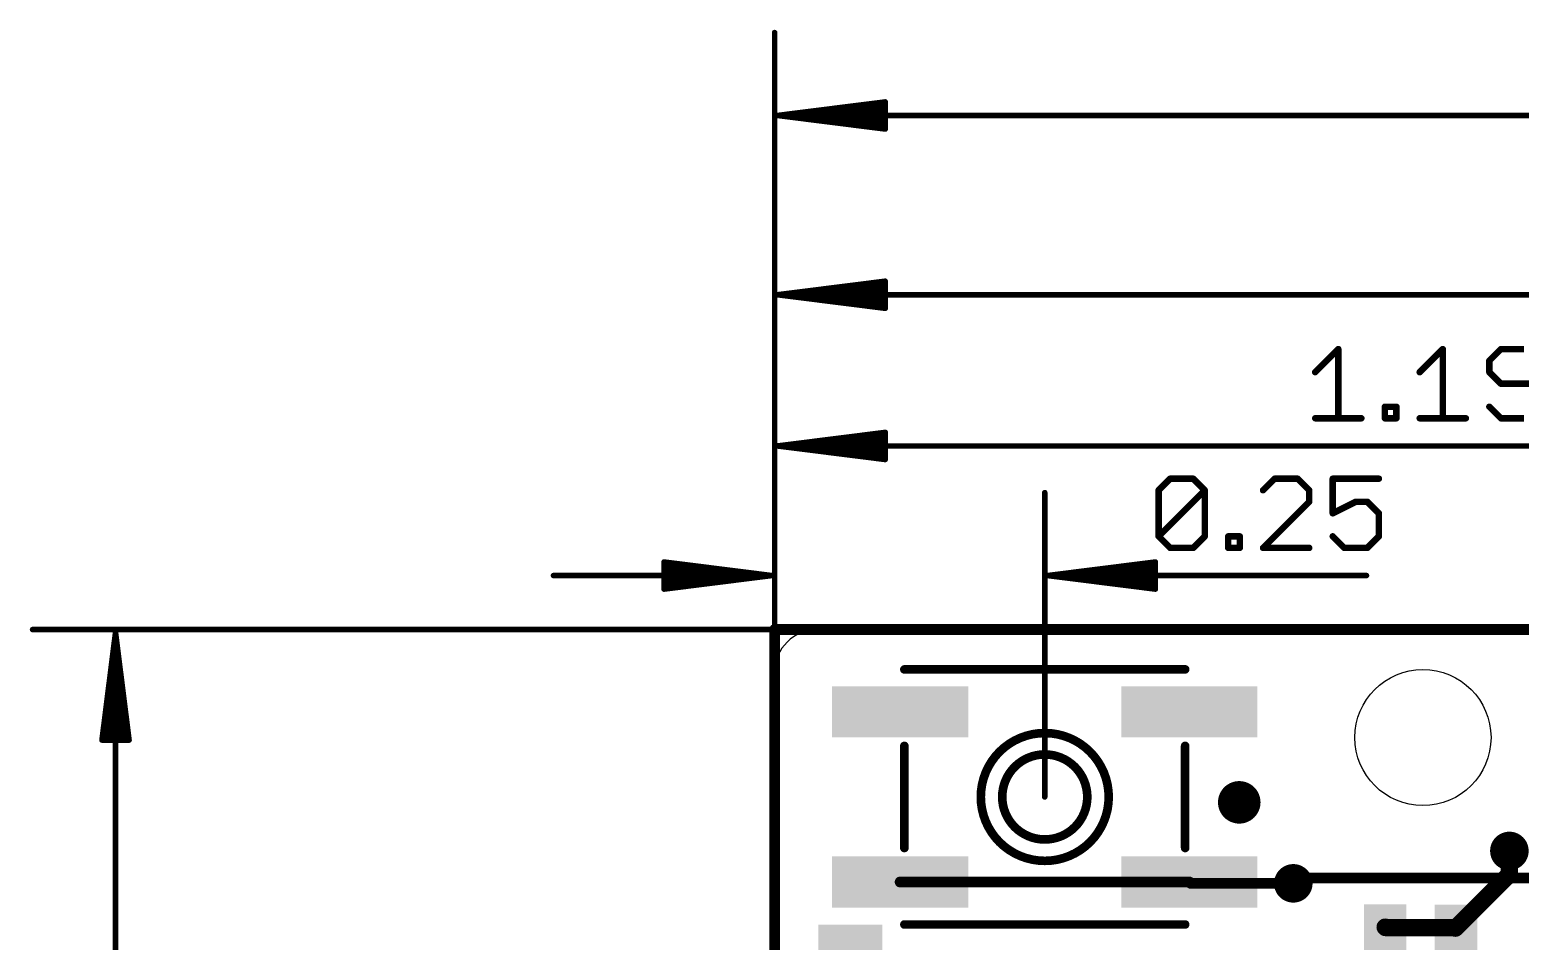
# Model space of a CAD drawing. Extents: x -17.8 to 79, y -18.3 to 67.8.
# Drawn here: x -17.51 to 17.53, y 46.01 to 67.45 of the extents above; entities that cross this region are included whole.
import ezdxf

# ---------------------------------------------------------------- set-up
doc = ezdxf.new("R2010")
doc.units = 0
for name, color, linetype in [('1', 12, 'CONTINUOUS'), ('16', 5, 'CONTINUOUS'), ('18', 3, 'CONTINUOUS'), ('20', 53, 'CONTINUOUS'), ('21', 40, 'CONTINUOUS'), ('23', 53, 'CONTINUOUS'), ('47', 53, 'CONTINUOUS')]:
    doc.layers.add(name, color=color, linetype=linetype)

# ---------------------------------------------------------------- blocks, each defined once
blk = doc.blocks.new('RECT')
blk.add_solid([(-0.5, -0.5), (0.5, -0.5), (-0.5, 0.5), (0.5, 0.5)])
blk = doc.blocks.new('PIE')
at = {"const_width": 0.5}
blk.add_lwpolyline([(0, -0.25, 1), (0, 0.25, 1), (0, -0.25)], format="xyb", dxfattribs=at)
blk = doc.blocks.new('ROUNDV')
at = {"const_width": 0.5}
blk.add_lwpolyline([(0, -0.25, 1), (0, 0.25, 1), (0, -0.25)], format="xyb", dxfattribs=at)

msp = doc.modelspace()

# ---------------------------------------------------------------- linework, layer by layer
at = {"layer": '1'}
for points, const_width in [([(0, 53.34), (68.58, 53.34)], 0.254), ([(0, 29.972), (0, 53.34)], 0.254), ([(17.272, 47.586), (17.272, 48.133)], 0.4064), ([(16.0174, 46.3314), (17.272, 47.586)], 0.4064), ([(2.95, 47.403), (9.75, 47.403)], 0.254), ([(9.75, 47.403), (9.782, 47.371)], 0.254), ([(9.782, 47.371), (12.192, 47.371)], 0.254), ([(14.351, 46.3414), (14.361, 46.3314)], 0.4064), ([(14.361, 46.3314), (16.0174, 46.3314)], 0.4064), ([(16.0174, 46.3314), (16.002, 46.316)], 0.4064)]:
    msp.add_lwpolyline(points, dxfattribs=dict(at, const_width=const_width))
for points, const_width in [([(0, 53.4035, 1), (0, 53.2765)], 0.127), ([(0.0635, 53.34, 1), (-0.0635, 53.34)], 0.127), ([(17.3736, 48.133, 1), (17.1704, 48.133)], 0.2032), ([(17.1704, 47.586, 1), (17.3736, 47.586)], 0.2032), ([(17.3438, 47.5142, 1), (17.2002, 47.6578)], 0.2032), ([(2.95, 47.4665, 1), (2.95, 47.3395)], 0.127), ([(9.7949, 47.4479, 1), (9.7051, 47.3581)], 0.127), ([(9.782, 47.4345, 1), (9.782, 47.3075)], 0.127), ([(9.7371, 47.3261, 1), (9.8269, 47.4159)], 0.127), ([(9.75, 47.3395, 1), (9.75, 47.4665)], 0.127), ([(12.192, 47.3075, 1), (12.192, 47.4345)], 0.127), ([(14.4228, 46.4132, 1), (14.2792, 46.2696)], 0.2032), ([(14.361, 46.433, 1), (14.361, 46.2298)], 0.2032), ([(14.2892, 46.2596, 1), (14.4328, 46.4032)], 0.2032), ([(15.9302, 46.3878, 1), (16.0738, 46.2442)], 0.2032), ([(15.9456, 46.4032, 1), (16.0892, 46.2596)], 0.2032), ([(16.0892, 46.2596, 1), (15.9456, 46.4032)], 0.2032), ([(16.0174, 46.2298, 1), (16.0174, 46.433)], 0.2032)]:
    msp.add_lwpolyline(points, format="xyb", dxfattribs=dict(at, const_width=const_width))
at = {"layer": '16'}
for points, const_width in [([(0, 53.34), (68.58, 53.34)], 0.254), ([(0, 0), (0, 53.34)], 0.254), ([(17.272, 48.133), (17.272, 47.498)], 0.3048), ([(12.192, 47.371), (12.319, 47.498)], 0.254), ([(12.319, 47.498), (17.272, 47.498)], 0.254), ([(17.272, 47.498), (33.655, 47.498)], 0.254)]:
    msp.add_lwpolyline(points, dxfattribs=dict(at, const_width=const_width))
for points, const_width in [([(0, 53.4035, 1), (0, 53.2765)], 0.127), ([(0.0635, 53.34, 1), (-0.0635, 53.34)], 0.127), ([(17.3482, 48.133, 1), (17.1958, 48.133)], 0.1524), ([(12.1471, 47.4159, 1), (12.2369, 47.3261)], 0.127), ([(12.319, 47.5615, 1), (12.319, 47.4345)], 0.127), ([(12.3639, 47.4531, 1), (12.2741, 47.5429)], 0.127), ([(17.1958, 47.498, 1), (17.3482, 47.498)], 0.1524), ([(17.272, 47.5615, 1), (17.272, 47.4345)], 0.127), ([(17.272, 47.4345, 1), (17.272, 47.5615)], 0.127)]:
    msp.add_lwpolyline(points, format="xyb", dxfattribs=dict(at, const_width=const_width))
at = {"layer": '20'}
for p, q in [((1, 53.34), (64.516, 53.34)), ((0, 22.479), (0, 52.34))]:
    msp.add_line(p, q, dxfattribs=at)
msp.add_circle((15.24, 50.8), 1.6, dxfattribs=at)
msp.add_arc((1, 52.34), 1, 90, 180, dxfattribs=at)
at = {"layer": '21', "const_width": 0.2032}
for points in [[(3.05, 52.403), (9.65, 52.403)], [(3.05, 48.203), (3.05, 50.603)], [(9.65, 50.603), (9.65, 48.203)], [(9.65, 46.403), (3.05, 46.403)]]:
    msp.add_lwpolyline(points, dxfattribs=at)
at = {"layer": '21'}
for points, const_width in [([(3.05, 52.4538, 1), (3.05, 52.3522)], 0.1016), ([(9.65, 52.3522, 1), (9.65, 52.4538)], 0.1016), ([(6.35, 47.8997, 1), (6.35, 50.9063, 1), (6.35, 47.8997)], 0.2032), ([(3.1008, 50.603, 1), (2.9992, 50.603)], 0.1016), ([(6.35, 48.403, 1), (6.35, 50.403, 1), (6.35, 48.403)], 0.2032), ([(9.7008, 50.603, 1), (9.5992, 50.603)], 0.1016), ([(2.9992, 48.203, 1), (3.1008, 48.203)], 0.1016), ([(9.5992, 48.203, 1), (9.7008, 48.203)], 0.1016), ([(3.05, 46.4538, 1), (3.05, 46.3522)], 0.1016), ([(9.65, 46.3522, 1), (9.65, 46.4538)], 0.1016)]:
    msp.add_lwpolyline(points, format="xyb", dxfattribs=dict(at, const_width=const_width))
at = {"layer": '23'}
for p in [(6.35, 49.403), (10.922, 49.276)]:
    msp.add_point(p, dxfattribs=at)
at = {"layer": '47'}
for points, const_width in [([(0, 28.2194), (0, 67.3804)], 0.13), ([(0.065, 65.4304), (2.6, 65.7496)], 0.13), ([(0.065, 65.4304), (2.6, 65.6904)], 0.13), ([(0.065, 65.4304), (2.6, 65.5604)], 0.13), ([(2.6, 65.7496), (2.6, 65.1112)], 0.13), ([(0.065, 65.4304), (68.5404, 65.4304)], 0.13), ([(2.6, 65.1112), (0.065, 65.4304)], 0.13), ([(2.6, 65.3004), (0.065, 65.4304)], 0.13), ([(2.6, 65.1704), (0.065, 65.4304)], 0.13), ([(0, 48.006), (0, 63.164)], 0.13), ([(0.065, 61.214), (2.6, 61.5332)], 0.13), ([(0.065, 61.214), (2.6, 61.474)], 0.13), ([(0.065, 61.214), (2.6, 61.344)], 0.13), ([(2.6, 61.5332), (2.6, 60.8948)], 0.13), ([(0.065, 61.214), (54.545, 61.214)], 0.13), ([(2.6, 60.8948), (0.065, 61.214)], 0.13), ([(2.6, 61.084), (0.065, 61.214)], 0.13), ([(2.6, 60.954), (0.065, 61.214)], 0.13), ([(12.7078, 59.3934), (13.2501, 59.9357)], 0.1524), ([(13.2501, 59.9357), (13.2501, 58.3087)], 0.1524), ([(15.1635, 59.3934), (15.7059, 59.9357)], 0.1524), ([(15.7059, 59.9357), (15.7059, 58.3087)], 0.1524), ([(17.0719, 59.9357), (16.8007, 59.6645)], 0.1524), ([(17.6142, 59.9357), (17.0719, 59.9357)], 0.1524), ([(0, 43.688), (0, 59.608)], 0.13), ([(16.8007, 59.6645), (16.8007, 59.3934)], 0.1524), ([(16.8007, 59.3934), (17.0719, 59.1222)], 0.1524), ([(17.0719, 59.1222), (17.8854, 59.1222)], 0.1524), ([(14.345, 58.3087), (14.345, 58.5799)], 0.1524), ([(14.345, 58.5799), (14.6161, 58.5799)], 0.1524), ([(14.6161, 58.5799), (14.6161, 58.3087)], 0.1524), ([(16.8007, 58.5799), (17.0719, 58.3087)], 0.1524), ([(12.7078, 58.3087), (13.7925, 58.3087)], 0.1524), ([(14.6161, 58.3087), (14.345, 58.3087)], 0.1524), ([(15.1635, 58.3087), (16.2482, 58.3087)], 0.1524), ([(17.0719, 58.3087), (17.6142, 58.3087)], 0.1524), ([(0.065, 57.658), (2.6, 57.9772)], 0.13), ([(0.065, 57.658), (2.6, 57.918)], 0.13), ([(0.065, 57.658), (2.6, 57.788)], 0.13), ([(2.6, 57.9772), (2.6, 57.3388)], 0.13), ([(30.161, 57.658), (0.065, 57.658)], 0.13), ([(2.6, 57.3388), (0.065, 57.658)], 0.13), ([(2.6, 57.528), (0.065, 57.658)], 0.13), ([(2.6, 57.398), (0.065, 57.658)], 0.13), ([(9.0262, 56.6165), (9.2974, 56.8877)], 0.1524), ([(9.2974, 56.8877), (9.8397, 56.8877)], 0.1524), ([(9.8397, 56.8877), (10.1109, 56.6165)], 0.1524), ([(11.7531, 56.8877), (11.4819, 56.6165)], 0.1524), ([(12.2954, 56.8877), (11.7531, 56.8877)], 0.1524), ([(12.5666, 56.6165), (12.2954, 56.8877)], 0.1524), ([(14.2038, 56.8877), (13.1191, 56.8877)], 0.1524), ([(13.1191, 56.8877), (13.1191, 56.0742)], 0.1524), ([(0, 48.768), (0, 56.56)], 0.13), ([(6.35, 49.403), (6.35, 56.56)], 0.13), ([(9.0262, 55.5319), (9.0262, 56.6165)], 0.1524), ([(9.0262, 55.5319), (10.1109, 56.6165)], 0.1524), ([(10.1109, 56.6165), (10.1109, 55.5319)], 0.1524), ([(11.4819, 55.2607), (12.5666, 56.3454)], 0.1524), ([(12.5666, 56.3454), (12.5666, 56.6165)], 0.1524), ([(13.1191, 56.0742), (13.6614, 56.3454)], 0.1524), ([(13.6614, 56.3454), (13.9326, 56.3454)], 0.1524), ([(13.9326, 56.3454), (14.2038, 56.0742)], 0.1524), ([(14.2038, 56.0742), (14.2038, 55.5319)], 0.1524), ([(9.2974, 55.2607), (9.0262, 55.5319)], 0.1524), ([(10.1109, 55.5319), (9.8397, 55.2607)], 0.1524), ([(10.6634, 55.2607), (10.6634, 55.5319)], 0.1524), ([(10.6634, 55.5319), (10.9345, 55.5319)], 0.1524), ([(10.9345, 55.5319), (10.9345, 55.2607)], 0.1524), ([(13.3903, 55.2607), (13.1191, 55.5319)], 0.1524), ([(14.2038, 55.5319), (13.9326, 55.2607)], 0.1524), ([(9.8397, 55.2607), (9.2974, 55.2607)], 0.1524), ([(10.9345, 55.2607), (10.6634, 55.2607)], 0.1524), ([(12.5666, 55.2607), (11.4819, 55.2607)], 0.1524), ([(13.9326, 55.2607), (13.3903, 55.2607)], 0.1524), ([(-0.065, 54.61), (-5.2, 54.61)], 0.13), ([(-0.065, 54.61), (-2.6, 54.9292)], 0.13), ([(-2.6, 54.9292), (-2.6, 54.2908)], 0.13), ([(-0.065, 54.61), (-2.6, 54.87)], 0.13), ([(-0.065, 54.61), (-2.6, 54.74)], 0.13), ([(-2.6, 54.2908), (-0.065, 54.61)], 0.13), ([(-2.6, 54.48), (-0.065, 54.61)], 0.13), ([(-2.6, 54.35), (-0.065, 54.61)], 0.13), ([(6.415, 54.61), (8.95, 54.9292)], 0.13), ([(6.415, 54.61), (8.95, 54.87)], 0.13), ([(6.415, 54.61), (8.95, 54.74)], 0.13), ([(6.415, 54.61), (13.9128, 54.61)], 0.13), ([(8.95, 54.2908), (6.415, 54.61)], 0.13), ([(8.95, 54.48), (6.415, 54.61)], 0.13), ([(8.95, 54.35), (6.415, 54.61)], 0.13), ([(8.95, 54.9292), (8.95, 54.2908)], 0.13), ([(4.572, 53.34), (-17.444, 53.34)], 0.13), ([(-15.494, 53.275), (-15.8132, 50.74)], 0.13), ([(-15.494, 53.275), (-15.754, 50.74)], 0.13), ([(-15.494, 53.275), (-15.624, 50.74)], 0.13), ([(-15.494, 0.065), (-15.494, 53.275)], 0.13), ([(-15.1748, 50.74), (-15.494, 53.275)], 0.13), ([(-15.364, 50.74), (-15.494, 53.275)], 0.13), ([(-15.234, 50.74), (-15.494, 53.275)], 0.13), ([(-15.8132, 50.74), (-15.1748, 50.74)], 0.13)]:
    msp.add_lwpolyline(points, dxfattribs=dict(at, const_width=const_width))
for points, const_width in [([(0.0325, 67.3804, 1), (-0.0325, 67.3804)], 0.065), ([(2.6325, 65.7496, 1), (2.5675, 65.7496)], 0.065), ([(2.6041, 65.7174, 1), (2.5959, 65.7819)], 0.065), ([(2.6033, 65.6581, 1), (2.5967, 65.7227)], 0.065), ([(2.6017, 65.5279, 1), (2.5983, 65.5929)], 0.065), ([(0.065, 65.4629, 1), (0.065, 65.3979)], 0.065), ([(0.0691, 65.4626, 1), (0.0609, 65.3982)], 0.065), ([(0.0633, 65.4629, 1), (0.0667, 65.3979)], 0.065), ([(0.0667, 65.4629, 1), (0.0633, 65.3979)], 0.065), ([(0.0683, 65.4627, 1), (0.0617, 65.3981)], 0.065), ([(0.0617, 65.4627, 1), (0.0683, 65.3981)], 0.065), ([(0.0609, 65.4626, 1), (0.0691, 65.3982)], 0.065), ([(2.5959, 65.0789, 1), (2.6041, 65.1434)], 0.065), ([(2.5967, 65.1381, 1), (2.6033, 65.2027)], 0.065), ([(2.5983, 65.2679, 1), (2.6017, 65.3329)], 0.065), ([(2.5675, 65.1112, 1), (2.6325, 65.1112)], 0.065), ([(0.0325, 63.164, 1), (-0.0325, 63.164)], 0.065), ([(2.6325, 61.5332, 1), (2.5675, 61.5332)], 0.065), ([(2.6041, 61.501, 1), (2.5959, 61.5655)], 0.065), ([(2.6033, 61.4417, 1), (2.5967, 61.5063)], 0.065), ([(2.6017, 61.3115, 1), (2.5983, 61.3765)], 0.065), ([(0.065, 61.2465, 1), (0.065, 61.1815)], 0.065), ([(0.0691, 61.2462, 1), (0.0609, 61.1818)], 0.065), ([(0.0633, 61.2465, 1), (0.0667, 61.1815)], 0.065), ([(0.0667, 61.2465, 1), (0.0633, 61.1815)], 0.065), ([(0.0683, 61.2463, 1), (0.0617, 61.1817)], 0.065), ([(0.0617, 61.2463, 1), (0.0683, 61.1817)], 0.065), ([(0.0609, 61.2462, 1), (0.0691, 61.1818)], 0.065), ([(2.5967, 60.9217, 1), (2.6033, 60.9863)], 0.065), ([(2.5983, 61.0515, 1), (2.6017, 61.1165)], 0.065), ([(2.5675, 60.8948, 1), (2.6325, 60.8948)], 0.065), ([(2.5959, 60.8625, 1), (2.6041, 60.927)], 0.065), ([(13.2882, 59.9357, 1), (13.212, 59.9357)], 0.0762), ([(13.2771, 59.9087, 1), (13.2232, 59.9626)], 0.0762), ([(15.744, 59.9357, 1), (15.6678, 59.9357)], 0.0762), ([(15.7328, 59.9087, 1), (15.6789, 59.9626)], 0.0762), ([(17.0719, 59.9738, 1), (17.0719, 59.8976)], 0.0762), ([(17.0988, 59.9087, 1), (17.0449, 59.9626)], 0.0762), ([(0.0325, 59.608, 1), (-0.0325, 59.608)], 0.065), ([(16.8388, 59.6645, 1), (16.7626, 59.6645)], 0.0762), ([(16.7738, 59.6915, 1), (16.8276, 59.6376)], 0.0762), ([(12.6809, 59.4203, 1), (12.7348, 59.3664)], 0.0762), ([(15.1366, 59.4203, 1), (15.1905, 59.3664)], 0.0762), ([(16.8276, 59.4203, 1), (16.7738, 59.3664)], 0.0762), ([(16.7626, 59.3934, 1), (16.8388, 59.3934)], 0.0762), ([(17.0719, 59.1603, 1), (17.0719, 59.0841)], 0.0762), ([(17.0449, 59.0953, 1), (17.0988, 59.1491)], 0.0762), ([(14.3831, 58.5799, 1), (14.3069, 58.5799)], 0.0762), ([(14.345, 58.618, 1), (14.345, 58.5418)], 0.0762), ([(14.6542, 58.5799, 1), (14.578, 58.5799)], 0.0762), ([(14.6161, 58.5418, 1), (14.6161, 58.618)], 0.0762), ([(16.8276, 58.6068, 1), (16.7738, 58.5529)], 0.0762), ([(12.7078, 58.3468, 1), (12.7078, 58.2706)], 0.0762), ([(13.212, 58.3087, 1), (13.2882, 58.3087)], 0.0762), ([(13.7925, 58.2706, 1), (13.7925, 58.3468)], 0.0762), ([(14.345, 58.3468, 1), (14.345, 58.2706)], 0.0762), ([(14.3069, 58.3087, 1), (14.3831, 58.3087)], 0.0762), ([(14.578, 58.3087, 1), (14.6542, 58.3087)], 0.0762), ([(14.6161, 58.2706, 1), (14.6161, 58.3468)], 0.0762), ([(15.1635, 58.3468, 1), (15.1635, 58.2706)], 0.0762), ([(15.6678, 58.3087, 1), (15.744, 58.3087)], 0.0762), ([(16.2482, 58.2706, 1), (16.2482, 58.3468)], 0.0762), ([(17.0719, 58.3468, 1), (17.0719, 58.2706)], 0.0762), ([(17.0449, 58.2818, 1), (17.0988, 58.3356)], 0.0762), ([(2.6325, 57.9772, 1), (2.5675, 57.9772)], 0.065), ([(2.6041, 57.945, 1), (2.5959, 58.0095)], 0.065), ([(2.6033, 57.8857, 1), (2.5967, 57.9503)], 0.065), ([(2.6017, 57.7555, 1), (2.5983, 57.8205)], 0.065), ([(0.065, 57.6905, 1), (0.065, 57.6255)], 0.065), ([(0.0691, 57.6902, 1), (0.0609, 57.6258)], 0.065), ([(0.0633, 57.6905, 1), (0.0667, 57.6255)], 0.065), ([(0.0667, 57.6905, 1), (0.0633, 57.6255)], 0.065), ([(0.0683, 57.6903, 1), (0.0617, 57.6257)], 0.065), ([(0.0617, 57.6903, 1), (0.0683, 57.6257)], 0.065), ([(0.0609, 57.6902, 1), (0.0691, 57.6258)], 0.065), ([(2.5967, 57.3657, 1), (2.6033, 57.4303)], 0.065), ([(2.5983, 57.4955, 1), (2.6017, 57.5605)], 0.065), ([(2.5675, 57.3388, 1), (2.6325, 57.3388)], 0.065), ([(2.5959, 57.3065, 1), (2.6041, 57.371)], 0.065), ([(9.2974, 56.9258, 1), (9.2974, 56.8496)], 0.0762), ([(9.3243, 56.8607, 1), (9.2704, 56.9146)], 0.0762), ([(9.8666, 56.9146, 1), (9.8128, 56.8607)], 0.0762), ([(9.8397, 56.8496, 1), (9.8397, 56.9258)], 0.0762), ([(11.7531, 56.9258, 1), (11.7531, 56.8496)], 0.0762), ([(11.78, 56.8607, 1), (11.7262, 56.9146)], 0.0762), ([(12.3224, 56.9146, 1), (12.2685, 56.8607)], 0.0762), ([(12.2954, 56.8496, 1), (12.2954, 56.9258)], 0.0762), ([(13.1191, 56.9258, 1), (13.1191, 56.8496)], 0.0762), ([(13.1572, 56.8877, 1), (13.081, 56.8877)], 0.0762), ([(14.2038, 56.8496, 1), (14.2038, 56.9258)], 0.0762), ([(0.0325, 56.56, 1), (-0.0325, 56.56)], 0.065), ([(6.3825, 56.56, 1), (6.3175, 56.56)], 0.065), ([(9.0643, 56.6165, 1), (8.9881, 56.6165)], 0.0762), ([(8.9993, 56.6435, 1), (9.0531, 56.5896)], 0.0762), ([(10.149, 56.6165, 1), (10.0728, 56.6165)], 0.0762), ([(10.1378, 56.5896, 1), (10.0839, 56.6435)], 0.0762), ([(10.0839, 56.5896, 1), (10.1378, 56.6435)], 0.0762), ([(11.455, 56.6435, 1), (11.5089, 56.5896)], 0.0762), ([(12.6047, 56.6165, 1), (12.5285, 56.6165)], 0.0762), ([(12.5397, 56.5896, 1), (12.5935, 56.6435)], 0.0762), ([(12.5935, 56.3184, 1), (12.5397, 56.3723)], 0.0762), ([(13.6614, 56.3835, 1), (13.6614, 56.3073)], 0.0762), ([(13.6785, 56.3113, 1), (13.6444, 56.3794)], 0.0762), ([(13.9595, 56.3723, 1), (13.9056, 56.3184)], 0.0762), ([(13.9326, 56.3073, 1), (13.9326, 56.3835)], 0.0762), ([(12.5285, 56.3454, 1), (12.6047, 56.3454)], 0.0762), ([(13.1021, 56.1083, 1), (13.1361, 56.0401)], 0.0762), ([(13.081, 56.0742, 1), (13.1572, 56.0742)], 0.0762), ([(14.2419, 56.0742, 1), (14.1657, 56.0742)], 0.0762), ([(14.1768, 56.0473, 1), (14.2307, 56.1011)], 0.0762), ([(9.0531, 55.5588, 1), (8.9993, 55.5049)], 0.0762), ([(8.9993, 55.5588, 1), (9.0531, 55.5049)], 0.0762), ([(8.9881, 55.5319, 1), (9.0643, 55.5319)], 0.0762), ([(10.0728, 55.5319, 1), (10.149, 55.5319)], 0.0762), ([(10.1378, 55.5049, 1), (10.0839, 55.5588)], 0.0762), ([(10.7015, 55.5319, 1), (10.6253, 55.5319)], 0.0762), ([(10.6634, 55.57, 1), (10.6634, 55.4938)], 0.0762), ([(10.9726, 55.5319, 1), (10.8964, 55.5319)], 0.0762), ([(10.9345, 55.4938, 1), (10.9345, 55.57)], 0.0762), ([(13.146, 55.5588, 1), (13.0921, 55.5049)], 0.0762), ([(14.1657, 55.5319, 1), (14.2419, 55.5319)], 0.0762), ([(14.2307, 55.5049, 1), (14.1768, 55.5588)], 0.0762), ([(9.2974, 55.2988, 1), (9.2974, 55.2226)], 0.0762), ([(9.2704, 55.2338, 1), (9.3243, 55.2876)], 0.0762), ([(9.8128, 55.2876, 1), (9.8666, 55.2338)], 0.0762), ([(9.8397, 55.2226, 1), (9.8397, 55.2988)], 0.0762), ([(10.6634, 55.2988, 1), (10.6634, 55.2226)], 0.0762), ([(10.6253, 55.2607, 1), (10.7015, 55.2607)], 0.0762), ([(10.8964, 55.2607, 1), (10.9726, 55.2607)], 0.0762), ([(10.9345, 55.2226, 1), (10.9345, 55.2988)], 0.0762), ([(11.4819, 55.2988, 1), (11.4819, 55.2226)], 0.0762), ([(11.455, 55.2876, 1), (11.5089, 55.2338)], 0.0762), ([(12.5666, 55.2226, 1), (12.5666, 55.2988)], 0.0762), ([(13.3903, 55.2988, 1), (13.3903, 55.2226)], 0.0762), ([(13.3633, 55.2338, 1), (13.4172, 55.2876)], 0.0762), ([(13.9056, 55.2876, 1), (13.9595, 55.2338)], 0.0762), ([(13.9326, 55.2226, 1), (13.9326, 55.2988)], 0.0762), ([(-5.2, 54.6425, 1), (-5.2, 54.5775)], 0.065), ([(-2.5959, 54.9615, 1), (-2.6041, 54.897)], 0.065), ([(-2.5675, 54.9292, 1), (-2.6325, 54.9292)], 0.065), ([(-2.5967, 54.9023, 1), (-2.6033, 54.8377)], 0.065), ([(-2.5983, 54.7725, 1), (-2.6017, 54.7075)], 0.065), ([(-0.0609, 54.5778, 1), (-0.0691, 54.6422)], 0.065), ([(-0.0691, 54.5778, 1), (-0.0609, 54.6422)], 0.065), ([(-0.0617, 54.5777, 1), (-0.0683, 54.6423)], 0.065), ([(-0.0683, 54.5777, 1), (-0.0617, 54.6423)], 0.065), ([(-0.0667, 54.5775, 1), (-0.0633, 54.6425)], 0.065), ([(-0.0633, 54.5775, 1), (-0.0667, 54.6425)], 0.065), ([(-0.065, 54.5775, 1), (-0.065, 54.6425)], 0.065), ([(6.415, 54.6425, 1), (6.415, 54.5775)], 0.065), ([(6.4191, 54.6422, 1), (6.4109, 54.5778)], 0.065), ([(6.4133, 54.6425, 1), (6.4167, 54.5775)], 0.065), ([(6.4167, 54.6425, 1), (6.4133, 54.5775)], 0.065), ([(6.4183, 54.6423, 1), (6.4117, 54.5777)], 0.065), ([(6.4117, 54.6423, 1), (6.4183, 54.5777)], 0.065), ([(6.4109, 54.6422, 1), (6.4191, 54.5778)], 0.065), ([(8.9825, 54.9292, 1), (8.9175, 54.9292)], 0.065), ([(8.9541, 54.897, 1), (8.9459, 54.9615)], 0.065), ([(8.9533, 54.8377, 1), (8.9467, 54.9023)], 0.065), ([(8.9517, 54.7075, 1), (8.9483, 54.7725)], 0.065), ([(13.9128, 54.5775, 1), (13.9128, 54.6425)], 0.065), ([(-2.6017, 54.5125, 1), (-2.5983, 54.4475)], 0.065), ([(-2.6033, 54.3823, 1), (-2.5967, 54.3177)], 0.065), ([(-2.6041, 54.323, 1), (-2.5959, 54.2585)], 0.065), ([(-2.6325, 54.2908, 1), (-2.5675, 54.2908)], 0.065), ([(8.9175, 54.2908, 1), (8.9825, 54.2908)], 0.065), ([(8.9459, 54.2585, 1), (8.9541, 54.323)], 0.065), ([(8.9467, 54.3177, 1), (8.9533, 54.3823)], 0.065), ([(8.9483, 54.4475, 1), (8.9517, 54.5125)], 0.065), ([(-17.444, 53.3725, 1), (-17.444, 53.3075)], 0.065), ([(-15.4615, 53.275, 1), (-15.5265, 53.275)], 0.065), ([(-15.4618, 53.2791, 1), (-15.5262, 53.2709)], 0.065), ([(-15.4615, 53.2733, 1), (-15.5265, 53.2767)], 0.065), ([(-15.4615, 53.2767, 1), (-15.5265, 53.2733)], 0.065), ([(-15.4617, 53.2783, 1), (-15.5263, 53.2717)], 0.065), ([(-15.4617, 53.2717, 1), (-15.5263, 53.2783)], 0.065), ([(-15.4618, 53.2709, 1), (-15.5262, 53.2791)], 0.065), ([(4.572, 53.3075, 1), (4.572, 53.3725)], 0.065), ([(-15.8132, 50.7725, 1), (-15.8132, 50.7075)], 0.065), ([(-15.1748, 50.7075, 1), (-15.1748, 50.7725)], 0.065), ([(-15.8455, 50.7441, 1), (-15.781, 50.7359)], 0.065), ([(-15.7863, 50.7433, 1), (-15.7217, 50.7367)], 0.065), ([(-15.6565, 50.7417, 1), (-15.5915, 50.7383)], 0.065), ([(-15.3965, 50.7383, 1), (-15.3315, 50.7417)], 0.065), ([(-15.2663, 50.7367, 1), (-15.2017, 50.7433)], 0.065), ([(-15.207, 50.7359, 1), (-15.1425, 50.7441)], 0.065), ([(6.3175, 49.403, 1), (6.3825, 49.403)], 0.065), ([(-0.0325, 48.768, 1), (0.0325, 48.768)], 0.065), ([(-0.0325, 48.006, 1), (0.0325, 48.006)], 0.065)]:
    msp.add_lwpolyline(points, format="xyb", dxfattribs=dict(at, const_width=const_width))

# ---------------------------------------------------------------- block references
at = {"layer": '1'}
for p, xscale, yscale, rotation in [((2.95, 51.403), 3.2, 1.2, 180), ((9.75, 51.403), 3.2, 1.2, 180), ((2.95, 47.403), 3.2, 1.2, 180), ((9.75, 47.403), 3.2, 1.2, 180), ((1.778, 45.781), 1.24, 1.5, 270)]:
    msp.add_blockref('RECT', p, dxfattribs=dict(at, xscale=xscale, yscale=yscale, rotation=rotation))
msp.add_blockref('PIE', (10.922, 49.276), dxfattribs=at)
at = {"layer": '1', "xscale": 1.075, "rotation": 90}
for p in [(14.351, 46.3414), (16.0174, 46.3314)]:
    msp.add_blockref('RECT', p, dxfattribs=at)
at = {"layer": '18', "xscale": 0.9064, "yscale": 0.9064}
for p in [(17.272, 48.133), (17.272, 48.133), (12.192, 47.371), (12.192, 47.371)]:
    msp.add_blockref('ROUNDV', p, dxfattribs=at)

doc.saveas('drawing.dxf')
